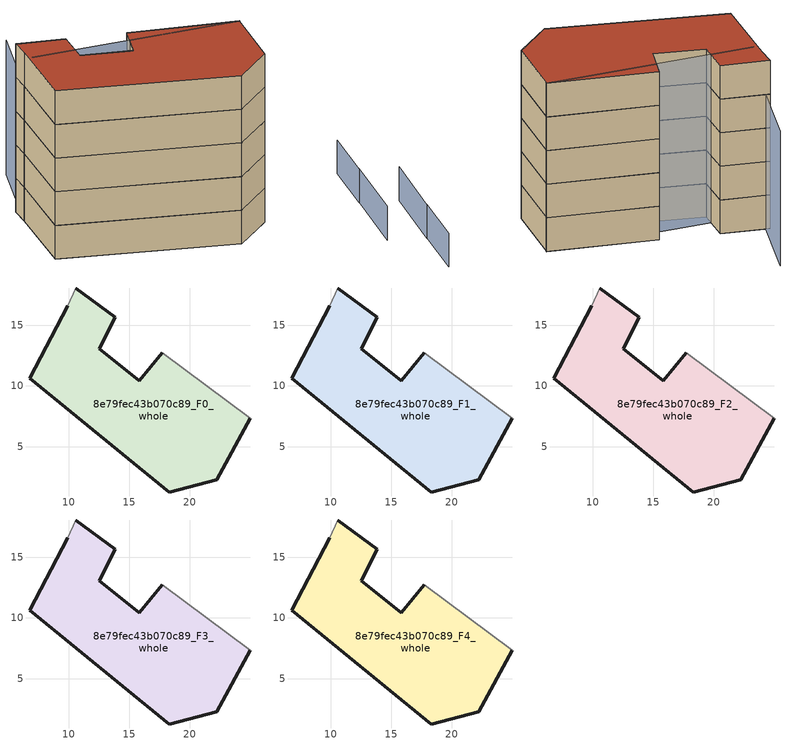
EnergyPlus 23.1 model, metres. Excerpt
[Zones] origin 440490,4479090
8e79fec43b070c89_F0_whole
 floor ground (EU_floor_Construction): 22.2,2.26 24.99,7.34 17.72,12.73 15.83,10.42 12.5,13.06 13.83,15.67 10.59,18.08 9.9,16.61 6.77,10.62 18.3,1.25 z0
 wall outside (EU_wall_Construction): 10.59,18.08 13.83,15.67 12.5,13.06 15.83,10.42 17.72,12.73 / 24.99,7.34 22.2,2.26 18.3,1.25 6.77,10.62 9.9,16.61 z0:3
 wall adiabatic (EU_wall_Construction): 9.9,16.61 10.59,18.08 / 17.72,12.73 24.99,7.34 z0:3
8e79fec43b070c89_F1_whole
 floor to 8e79fec43b070c89_F0_whole (EU_floor_Construction): 22.19,2.26 24.99,7.34 17.72,12.73 15.82,10.42 12.5,13.06 13.82,15.67 10.59,18.08 9.9,16.61 6.76,10.62 18.3,1.25 z3
 wall outside (EU_wall_Construction): 10.59,18.08 13.83,15.67 12.5,13.06 15.83,10.42 17.72,12.73 / 24.99,7.34 22.2,2.26 18.3,1.25 6.77,10.62 9.9,16.61 z3:6
 wall adiabatic (EU_wall_Construction): 9.9,16.61 10.59,18.08 / 17.72,12.73 24.99,7.34 z3:6
8e79fec43b070c89_F2_whole
 floor to 8e79fec43b070c89_F1_whole (EU_floor_Construction): 22.19,2.26 24.99,7.34 17.72,12.73 15.82,10.42 12.5,13.06 13.82,15.67 10.59,18.08 9.9,16.61 6.76,10.62 18.3,1.25 z6
 wall outside (EU_wall_Construction): 10.59,18.08 13.83,15.67 12.5,13.06 15.83,10.42 17.72,12.73 / 24.99,7.34 22.2,2.26 18.3,1.25 6.77,10.62 9.9,16.61 z6:9
 wall adiabatic (EU_wall_Construction): 9.9,16.61 10.59,18.08 / 17.72,12.73 24.99,7.34 z6:9
8e79fec43b070c89_F3_whole
 floor to 8e79fec43b070c89_F2_whole (EU_floor_Construction): 22.19,2.26 24.99,7.34 17.72,12.73 15.82,10.42 12.5,13.06 13.82,15.67 10.59,18.08 9.9,16.61 6.76,10.62 18.3,1.25 z9
 wall outside (EU_wall_Construction): 10.59,18.08 13.83,15.67 12.5,13.06 15.83,10.42 17.72,12.73 / 24.99,7.34 22.2,2.26 18.3,1.25 6.77,10.62 9.9,16.61 z9:12
 wall adiabatic (EU_wall_Construction): 9.9,16.61 10.59,18.08 / 17.72,12.73 24.99,7.34 z9:12
8e79fec43b070c89_F4_whole
 floor to 8e79fec43b070c89_F3_whole (EU_floor_Construction): 22.19,2.26 24.99,7.34 17.72,12.73 15.82,10.42 12.5,13.06 13.82,15.67 10.59,18.08 9.9,16.61 6.76,10.62 18.3,1.25 z12
 wall outside (EU_wall_Construction): 10.59,18.08 13.83,15.67 12.5,13.06 15.83,10.42 17.72,12.73 / 24.99,7.34 22.2,2.26 18.3,1.25 6.77,10.62 9.9,16.61 z12:15
 wall adiabatic (EU_wall_Construction): 9.9,16.61 10.59,18.08 / 17.72,12.73 24.99,7.34 z12:15
 roof outside (EU_roof_Construction): 17.72,12.73 24.99,7.34 22.2,2.26 18.3,1.25 6.77,10.62 9.9,16.61 10.59,18.08 13.83,15.67 12.5,13.06 15.83,10.42 z15
shading: 26.26,-6.92 29.5,-1.19 / 29.45,-1.25 31.94,3.2 z0:3; 25,7.34 9.75,15.64 z0:15; 14.74,22.7 9.87,16.58 z0:12
[Building]
EU S2 Campaign: North Axis=0; Terrain=City; Solar Distribution=FullExterior
[Site:Location]
Madrid: Latitude=40.5; Longitude=-3.5; Time Zone=1; Elevation=609
[SizingPeriod:WeatherFileDays]
AnnualSizingPeriod: Begin Month=1; Begin Day of Month=1; End Month=12; End Day of Month=31; Day of Week for Start Day=Monday; Use Weather File Daylight Saving Period=No; Use Weather File Rain and Snow Indicators=No
[MATERIAL]
EU_InternalMass_Material: Roughness=MediumRough; Thickness=0.1; Conductivity=1; Density=1800; Specific Heat=900; Thermal Absorptance=0.9; Solar Absorptance=0.7; Visible Absorptance=0.7
[MATERIAL:NOMASS] Roughness=MediumRough; Thermal Absorptance=0.9; Solar Absorptance=0.7; Visible Absorptance=0.7
Name | Thermal Resistance
EU_wall_NoMass | 1.60022
EU_roof_NoMass | 1.57597
EU_floor_NoMass | 0.470652
[CONSTRUCTION]
EU_wall_Construction: EU_wall_NoMass
EU_roof_Construction: EU_roof_NoMass
EU_floor_Construction: EU_floor_NoMass
EU_InternalMass_Construction: EU_InternalMass_Material
[ZONE] Type=1; Multiplier=1; Ceiling Height=autocalculate; Floor Area=autocalculate; Part of Total Floor Area=Yes
Name | Volume
8e79fec43b070c89_F0_whole | 406.295
8e79fec43b070c89_F1_whole; 8e79fec43b070c89_F2_whole; 8e79fec43b070c89_F3_whole; 8e79fec43b070c89_F4_whole | 406.296
[INTERNALMASS] Construction=EU_InternalMass_Construction; Surface Area=135.432
Name | Zone or ZoneList
8e79fec43b070c89_F0_whole_EU_InternalMass | 8e79fec43b070c89_F0_whole
8e79fec43b070c89_F1_whole_EU_InternalMass | 8e79fec43b070c89_F1_whole
8e79fec43b070c89_F2_whole_EU_InternalMass | 8e79fec43b070c89_F2_whole
8e79fec43b070c89_F3_whole_EU_InternalMass | 8e79fec43b070c89_F3_whole
8e79fec43b070c89_F4_whole_EU_InternalMass | 8e79fec43b070c89_F4_whole
[OTHEREQUIPMENT] Fuel Type=Electricity; Design Level Calculation Method=Watts/Area; Power per Zone Floor Area=1; Fraction Latent=0; Fraction Radiant=0; Fraction Lost=0; Carbon Dioxide Generation Rate=0; EndUse Subcategory=EU_Step8_InternalGains
Name | Zone or ZoneList or Space or SpaceList | Schedule
EU_Step8_InternalGain_8e79fec43b070c89_F0_whole_f000 | 8e79fec43b070c89_F0_whole | EU_Step8_GainSchedule_8e79fec43b070c89_F0_whole_f000
EU_Step8_InternalGain_8e79fec43b070c89_F1_whole_f000 | 8e79fec43b070c89_F1_whole | EU_Step8_GainSchedule_8e79fec43b070c89_F1_whole_f000
EU_Step8_InternalGain_8e79fec43b070c89_F2_whole_f000 | 8e79fec43b070c89_F2_whole | EU_Step8_GainSchedule_8e79fec43b070c89_F2_whole_f000
EU_Step8_InternalGain_8e79fec43b070c89_F3_whole_f000 | 8e79fec43b070c89_F3_whole | EU_Step8_GainSchedule_8e79fec43b070c89_F3_whole_f000
EU_Step8_InternalGain_8e79fec43b070c89_F4_whole_f000 | 8e79fec43b070c89_F4_whole | EU_Step8_GainSchedule_8e79fec43b070c89_F4_whole_f000
[ZONEVENTILATION:DESIGNFLOWRATE] Schedule=EU_AlwaysOn; Design Flow Rate Calculation Method=AirChanges/Hour; Air Changes per Hour=0.480704; Ventilation Type=Natural; Fan Pressure Rise=0; Fan Total Efficiency=1; Constant Term Coefficient=1; Temperature Term Coefficient=0; Velocity Term Coefficient=0; Velocity Squared Term Coefficient=0; Minimum Indoor Temperature=-100; Maximum Indoor Temperature=100; Delta Temperature=-100; Minimum Outdoor Temperature=-100; Maximum Outdoor Temperature=100; Maximum Wind Speed=40
Name | Zone or ZoneList or Space or SpaceList
EU_ConstantAir_8e79fec43b070c89_F0_whole | 8e79fec43b070c89_F0_whole
EU_ConstantAir_8e79fec43b070c89_F1_whole | 8e79fec43b070c89_F1_whole
EU_ConstantAir_8e79fec43b070c89_F2_whole | 8e79fec43b070c89_F2_whole
EU_ConstantAir_8e79fec43b070c89_F3_whole | 8e79fec43b070c89_F3_whole
EU_ConstantAir_8e79fec43b070c89_F4_whole | 8e79fec43b070c89_F4_whole
[HVACTEMPLATE:THERMOSTAT] Constant Heating Setpoint=20; Constant Cooling Setpoint=50
EU_HeatOnly_8e79fec43b070c89_F0_whole; EU_HeatOnly_8e79fec43b070c89_F1_whole; EU_HeatOnly_8e79fec43b070c89_F2_whole; EU_HeatOnly_8e79fec43b070c89_F3_whole; EU_HeatOnly_8e79fec43b070c89_F4_whole
[HVACTEMPLATE:ZONE:IDEALLOADSAIRSYSTEM] System Availability Schedule=EU_AlwaysOn; Maximum Heating Supply Air Temperature=50; Minimum Cooling Supply Air Temperature=13; Maximum Heating Supply Air Humidity Ratio=0.0156; Minimum Cooling Supply Air Humidity Ratio=0.0077; Heating Limit=NoLimit; Cooling Limit=NoLimit; Heating Availability Schedule=EU_AlwaysOn; Cooling Availability Schedule=EU_CoolingOff; Dehumidification Control Type=ConstantSensibleHeatRatio; Cooling Sensible Heat Ratio=0.7; Dehumidification Setpoint=60; Humidification Control Type=None; Humidification Setpoint=30; Outdoor Air Method=None; Outdoor Air Flow Rate per Person=0.00944; Outdoor Air Flow Rate per Zone Floor Area=0; Outdoor Air Flow Rate per Zone=0; Demand Controlled Ventilation Type=None; Outdoor Air Economizer Type=NoEconomizer; Heat Recovery Type=None; Sensible Heat Recovery Effectiveness=0.7; Latent Heat Recovery Effectiveness=0.65
Name | Template Thermostat
8e79fec43b070c89_F0_whole | EU_HeatOnly_8e79fec43b070c89_F0_whole
8e79fec43b070c89_F1_whole | EU_HeatOnly_8e79fec43b070c89_F1_whole
8e79fec43b070c89_F2_whole | EU_HeatOnly_8e79fec43b070c89_F2_whole
8e79fec43b070c89_F3_whole | EU_HeatOnly_8e79fec43b070c89_F3_whole
8e79fec43b070c89_F4_whole | EU_HeatOnly_8e79fec43b070c89_F4_whole
[SIZING:ZONE] Zone Cooling Design Supply Air Temperature Input Method=SupplyAirTemperature; Zone Cooling Design Supply Air Temperature=13; Zone Heating Design Supply Air Temperature Input Method=SupplyAirTemperature; Zone Heating Design Supply Air Temperature=50; Zone Cooling Design Supply Air Humidity Ratio=0.008; Zone Heating Design Supply Air Humidity Ratio=0.008; Cooling Design Air Flow Method=DesignDay; Cooling Design Air Flow Rate=0; Cooling Minimum Air Flow per Zone Floor Area=0.000762; Cooling Minimum Air Flow=0; Cooling Minimum Air Flow Fraction=0.2; Heating Design Air Flow Method=DesignDay; Heating Design Air Flow Rate=0; Heating Maximum Air Flow per Zone Floor Area=0.002032; Heating Maximum Air Flow=0.141576; Heating Maximum Air Flow Fraction=0.3; Account for Dedicated Outdoor Air System=No; Dedicated Outdoor Air System Control Strategy=NeutralSupplyAir; Dedicated Outdoor Air Low Setpoint Temperature for Design=autosize; Dedicated Outdoor Air High Setpoint Temperature for Design=autosize; Zone Load Sizing Method=Sensible Load Only No Latent Load; Zone Latent Cooling Design Supply Air Humidity Ratio Input Method=HumidityRatioDifference; Zone Cooling Design Supply Air Humidity Ratio Difference=0.005; Zone Latent Heating Design Supply Air Humidity Ratio Input Method=HumidityRatioDifference; Zone Humidification Design Supply Air Humidity Ratio Difference=0.005
8e79fec43b070c89_F0_whole; 8e79fec43b070c89_F1_whole; 8e79fec43b070c89_F2_whole; 8e79fec43b070c89_F3_whole; 8e79fec43b070c89_F4_whole
[SCHEDULE:CONSTANT]
Name | Hourly Value
EU_AlwaysOn | 1
EU_CoolingOff | 0
[SCHEDULE:FILE] Column Number=1; Rows to Skip at Top=0; Number of Hours of Data=8760; Column Separator=Comma; Interpolate to Timestep=No; Minutes per Item=60; Adjust Schedule for Daylight Savings=Yes
Name | File
EU_Step8_GainSchedule_8e79fec43b070c89_F0_whole_f000 | ../../schedules/8e79fec43b070c89/8e79fec43b070c89_F0_whole_f000_gain.csv
EU_Step8_GainSchedule_8e79fec43b070c89_F1_whole_f000 | ../../schedules/8e79fec43b070c89/8e79fec43b070c89_F1_whole_f000_gain.csv
EU_Step8_GainSchedule_8e79fec43b070c89_F2_whole_f000 | ../../schedules/8e79fec43b070c89/8e79fec43b070c89_F2_whole_f000_gain.csv
EU_Step8_GainSchedule_8e79fec43b070c89_F3_whole_f000 | ../../schedules/8e79fec43b070c89/8e79fec43b070c89_F3_whole_f000_gain.csv
EU_Step8_GainSchedule_8e79fec43b070c89_F4_whole_f000 | ../../schedules/8e79fec43b070c89/8e79fec43b070c89_F4_whole_f000_gain.csv
